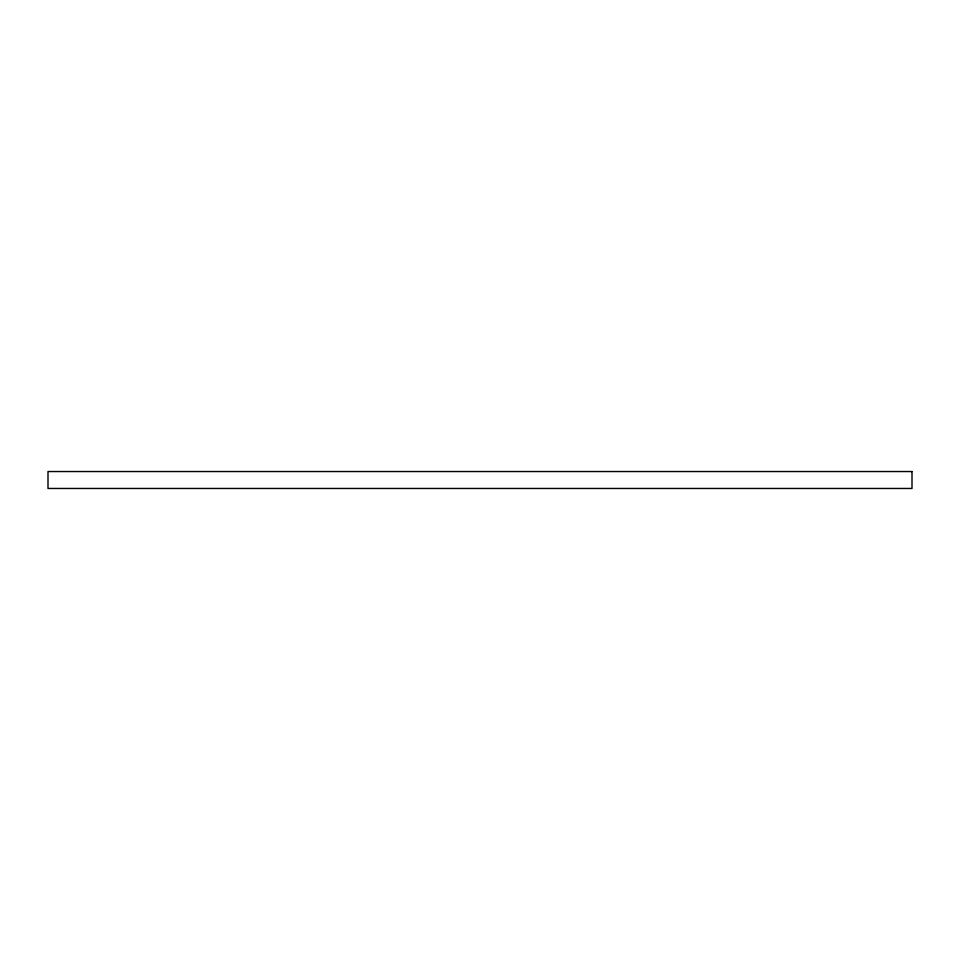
<?xml version="1.0" encoding="UTF-8"?>
<svg xmlns="http://www.w3.org/2000/svg" width="960" height="960" viewBox="0 0 960 960"><rect width="100%" height="100%" fill="white"/><g stroke="black" fill="none" stroke-linecap="round" stroke-linejoin="round"><path stroke-width="1.44" d="M912 471.54L48 471.54L48 488.46L912 488.46L912 471.54"/></g></svg>
